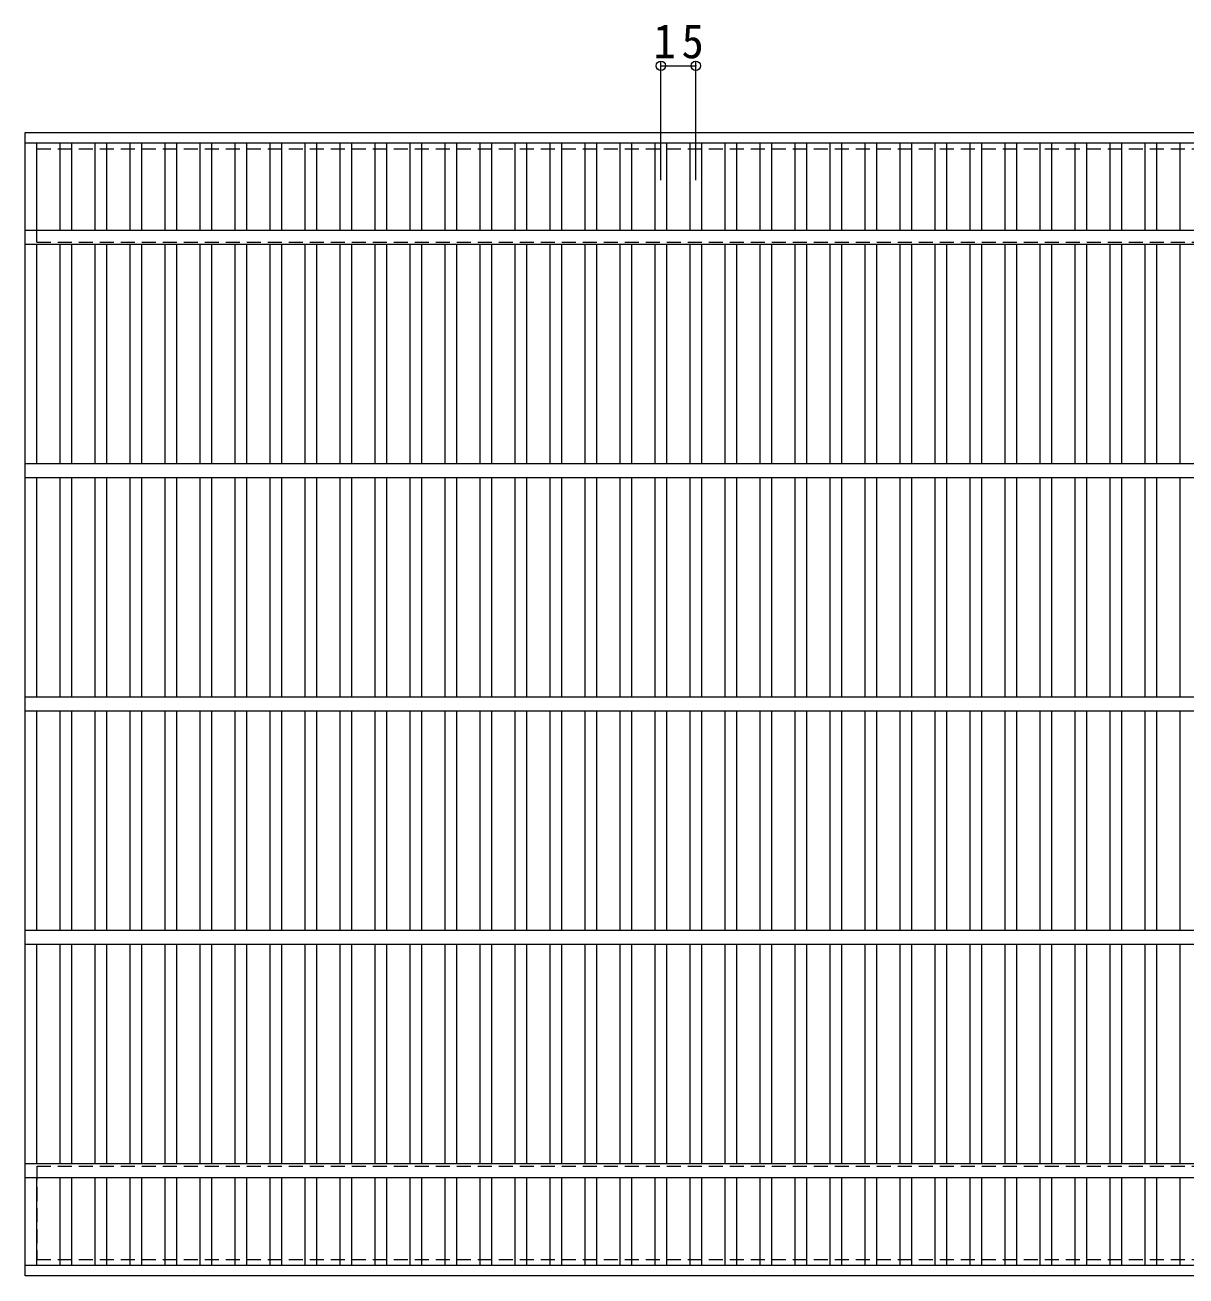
# Model space of a CAD drawing. Units: millimetres, scale not verified. Extents: x -803 to 874, y -683 to 641.
# Drawn here: x -801 to -303, y -20 to 516 of the extents above; entities that cross this region are included whole.
import ezdxf

# ---------------------------------------------------------------- set-up
doc = ezdxf.new("R2010")
doc.units = ezdxf.units.MM
doc.header["$LTSCALE"] = 5
doc.header["$PDMODE"] = 32
doc.header["$PDSIZE"] = 4
doc.linetypes.add('DASHED1', pattern=[1.8, 1.2, -0.6])
for name, color, linetype, lineweight in [('A-1_ピット', 2, 'Continuous', 9), ('A-2_蓋', 3, 'Continuous', 9), ('A-4_寸法', 7, 'Continuous', 9)]:
    doc.layers.add(name, color=color, linetype=linetype, lineweight=lineweight)
doc.styles.add('ＭＳ ゴシック', font='')
doc.styles.get('ＭＳ ゴシック').set_extended_font_data('MS Gothic')

msp = doc.modelspace()

# ---------------------------------------------------------------- linework, layer by layer
at = {"layer": 'A-1_ピット', "linetype": 'DASHED1'}
for p, q in [((-795.782, 422.662), (-795.782, 462.662)), ((-795.782, 462.662), (189.217, 462.662)), ((-795.782, 422.662), (189.217, 422.662)), ((-795.782, 26.662), (-795.782, -13.338)), ((-795.782, 26.662), (189.217, 26.662)), ((-795.782, -13.338), (189.217, -13.338))]:
    msp.add_line(p, q, dxfattribs=at)
at = {"layer": 'A-2_蓋'}
for p, q in [((-800.783, -20.338), (-800.783, 469.662)), ((-800.783, 469.662), (194.217, 469.662)), ((-800.783, 465.162), (194.217, 465.162)), ((-795.782, 427.662), (-795.782, 465.162)), ((-785.783, 427.662), (-785.783, 465.162)), ((-780.783, 427.662), (-780.783, 465.162)), ((-770.783, 427.662), (-770.783, 465.162)), ((-765.783, 427.662), (-765.783, 465.162)), ((-755.783, 427.662), (-755.783, 465.162)), ((-750.784, 427.662), (-750.784, 465.162)), ((-740.784, 427.662), (-740.784, 465.162)), ((-735.784, 427.662), (-735.784, 465.162)), ((-725.784, 427.662), (-725.784, 465.162)), ((-720.785, 427.662), (-720.785, 465.162)), ((-710.785, 427.662), (-710.785, 465.162)), ((-705.785, 427.662), (-705.785, 465.162)), ((-695.785, 427.662), (-695.785, 465.162)), ((-690.786, 427.662), (-690.786, 465.162)), ((-680.786, 427.662), (-680.786, 465.162)), ((-675.786, 427.662), (-675.786, 465.162)), ((-665.786, 427.662), (-665.786, 465.162)), ((-660.787, 427.662), (-660.787, 465.162)), ((-650.787, 427.662), (-650.787, 465.162)), ((-645.787, 427.662), (-645.787, 465.162)), ((-635.787, 427.662), (-635.787, 465.162)), ((-630.788, 427.662), (-630.788, 465.162)), ((-620.788, 427.662), (-620.788, 465.162)), ((-615.788, 427.662), (-615.788, 465.162)), ((-605.788, 427.662), (-605.788, 465.162)), ((-600.789, 427.662), (-600.789, 465.162)), ((-590.789, 427.662), (-590.789, 465.162)), ((-585.789, 427.662), (-585.789, 465.162)), ((-575.789, 427.662), (-575.789, 465.162)), ((-570.79, 427.662), (-570.79, 465.162)), ((-560.79, 427.662), (-560.79, 465.162)), ((-555.79, 427.662), (-555.79, 465.162)), ((-545.79, 427.662), (-545.79, 465.162)), ((-540.791, 427.662), (-540.791, 465.162)), ((-530.791, 427.662), (-530.791, 465.162)), ((-525.791, 427.662), (-525.791, 465.162)), ((-515.791, 427.662), (-515.791, 465.162)), ((-510.792, 427.662), (-510.792, 465.162)), ((-500.792, 427.662), (-500.792, 465.162)), ((-495.792, 427.662), (-495.792, 465.162)), ((-485.792, 427.662), (-485.792, 465.162)), ((-480.793, 427.662), (-480.793, 465.162)), ((-470.793, 427.662), (-470.793, 465.162)), ((-465.793, 427.662), (-465.793, 465.162)), ((-455.793, 427.662), (-455.793, 465.162)), ((-450.794, 427.662), (-450.794, 465.162)), ((-440.794, 427.662), (-440.794, 465.162)), ((-435.794, 427.662), (-435.794, 465.162)), ((-425.794, 427.662), (-425.794, 465.162)), ((-420.795, 427.662), (-420.795, 465.162)), ((-410.795, 427.662), (-410.795, 465.162)), ((-405.795, 427.662), (-405.795, 465.162)), ((-395.795, 427.662), (-395.795, 465.162)), ((-390.796, 427.662), (-390.796, 465.162)), ((-380.796, 427.662), (-380.796, 465.162)), ((-375.796, 427.662), (-375.796, 465.162)), ((-365.796, 427.662), (-365.796, 465.162)), ((-360.797, 427.662), (-360.797, 465.162)), ((-350.797, 427.662), (-350.797, 465.162)), ((-345.797, 427.662), (-345.797, 465.162)), ((-335.797, 427.662), (-335.797, 465.162)), ((-330.798, 427.662), (-330.798, 465.162)), ((-320.798, 427.662), (-320.798, 465.162)), ((-315.798, 427.662), (-315.798, 465.162)), ((-305.798, 427.662), (-305.798, 465.162)), ((194.217, 427.662), (-800.783, 427.662)), ((194.217, 421.662), (-800.783, 421.662)), ((-795.782, 327.662), (-795.782, 421.662)), ((-785.783, 327.662), (-785.783, 421.662)), ((-780.783, 327.662), (-780.783, 421.662)), ((-770.783, 327.662), (-770.783, 421.662)), ((-765.783, 327.662), (-765.783, 421.662)), ((-755.783, 327.662), (-755.783, 421.662)), ((-750.784, 327.662), (-750.784, 421.662)), ((-740.784, 327.662), (-740.784, 421.662)), ((-735.784, 327.662), (-735.784, 421.662)), ((-725.784, 327.662), (-725.784, 421.662)), ((-720.785, 327.662), (-720.785, 421.662)), ((-710.785, 327.662), (-710.785, 421.662)), ((-705.785, 327.662), (-705.785, 421.662)), ((-695.785, 327.662), (-695.785, 421.662)), ((-690.786, 327.662), (-690.786, 421.662)), ((-680.786, 327.662), (-680.786, 421.662)), ((-675.786, 327.662), (-675.786, 421.662)), ((-665.786, 327.662), (-665.786, 421.662)), ((-660.787, 327.662), (-660.787, 421.662)), ((-650.787, 327.662), (-650.787, 421.662)), ((-645.787, 327.662), (-645.787, 421.662)), ((-635.787, 327.662), (-635.787, 421.662)), ((-630.788, 327.662), (-630.788, 421.662)), ((-620.788, 327.662), (-620.788, 421.662)), ((-615.788, 327.662), (-615.788, 421.662)), ((-605.788, 327.662), (-605.788, 421.662)), ((-600.789, 327.662), (-600.789, 421.662)), ((-590.789, 327.662), (-590.789, 421.662)), ((-585.789, 327.662), (-585.789, 421.662)), ((-575.789, 327.662), (-575.789, 421.662)), ((-570.79, 327.662), (-570.79, 421.662)), ((-560.79, 327.662), (-560.79, 421.662)), ((-555.79, 327.662), (-555.79, 421.662)), ((-545.79, 327.662), (-545.79, 421.662)), ((-540.791, 327.662), (-540.791, 421.662)), ((-530.791, 327.662), (-530.791, 421.662)), ((-525.791, 327.662), (-525.791, 421.662)), ((-515.791, 327.662), (-515.791, 421.662)), ((-510.792, 327.662), (-510.792, 421.662)), ((-500.792, 327.662), (-500.792, 421.662)), ((-495.792, 327.662), (-495.792, 421.662)), ((-485.792, 327.662), (-485.792, 421.662)), ((-480.793, 327.662), (-480.793, 421.662)), ((-470.793, 327.662), (-470.793, 421.662)), ((-465.793, 327.662), (-465.793, 421.662)), ((-455.793, 327.662), (-455.793, 421.662)), ((-450.794, 327.662), (-450.794, 421.662)), ((-440.794, 327.662), (-440.794, 421.662)), ((-435.794, 327.662), (-435.794, 421.662)), ((-425.794, 327.662), (-425.794, 421.662)), ((-420.795, 327.662), (-420.795, 421.662)), ((-410.795, 327.662), (-410.795, 421.662)), ((-405.795, 327.662), (-405.795, 421.662)), ((-395.795, 327.662), (-395.795, 421.662)), ((-390.796, 327.662), (-390.796, 421.662)), ((-380.796, 327.662), (-380.796, 421.662)), ((-375.796, 327.662), (-375.796, 421.662)), ((-365.796, 327.662), (-365.796, 421.662)), ((-360.797, 327.662), (-360.797, 421.662)), ((-350.797, 327.662), (-350.797, 421.662)), ((-345.797, 327.662), (-345.797, 421.662)), ((-335.797, 327.662), (-335.797, 421.662)), ((-330.798, 327.662), (-330.798, 421.662)), ((-320.798, 327.662), (-320.798, 421.662)), ((-315.798, 327.662), (-315.798, 421.662)), ((-305.798, 327.662), (-305.798, 421.662)), ((194.217, 327.662), (-800.783, 327.662)), ((194.217, 321.662), (-800.783, 321.662)), ((-795.782, 227.662), (-795.782, 321.662)), ((-785.783, 227.662), (-785.783, 321.662)), ((-780.783, 227.662), (-780.783, 321.662)), ((-770.783, 227.662), (-770.783, 321.662)), ((-765.783, 227.662), (-765.783, 321.662)), ((-755.783, 227.662), (-755.783, 321.662)), ((-750.784, 227.662), (-750.784, 321.662)), ((-740.784, 227.662), (-740.784, 321.662)), ((-735.784, 227.662), (-735.784, 321.662)), ((-725.784, 227.662), (-725.784, 321.662)), ((-720.785, 227.662), (-720.785, 321.662)), ((-710.785, 227.662), (-710.785, 321.662)), ((-705.785, 227.662), (-705.785, 321.662)), ((-695.785, 227.662), (-695.785, 321.662)), ((-690.786, 227.662), (-690.786, 321.662)), ((-680.786, 227.662), (-680.786, 321.662)), ((-675.786, 227.662), (-675.786, 321.662)), ((-665.786, 227.662), (-665.786, 321.662)), ((-660.787, 227.662), (-660.787, 321.662)), ((-650.787, 227.662), (-650.787, 321.662)), ((-645.787, 227.662), (-645.787, 321.662)), ((-635.787, 227.662), (-635.787, 321.662)), ((-630.788, 227.662), (-630.788, 321.662)), ((-620.788, 227.662), (-620.788, 321.662)), ((-615.788, 227.662), (-615.788, 321.662)), ((-605.788, 227.662), (-605.788, 321.662)), ((-600.789, 227.662), (-600.789, 321.662)), ((-590.789, 227.662), (-590.789, 321.662)), ((-585.789, 227.662), (-585.789, 321.662)), ((-575.789, 227.662), (-575.789, 321.662)), ((-570.79, 227.662), (-570.79, 321.662)), ((-560.79, 227.662), (-560.79, 321.662)), ((-555.79, 227.662), (-555.79, 321.662)), ((-545.79, 227.662), (-545.79, 321.662)), ((-540.791, 227.662), (-540.791, 321.662)), ((-530.791, 227.662), (-530.791, 321.662)), ((-525.791, 227.662), (-525.791, 321.662)), ((-515.791, 227.662), (-515.791, 321.662)), ((-510.792, 227.662), (-510.792, 321.662)), ((-500.792, 227.662), (-500.792, 321.662)), ((-495.792, 227.662), (-495.792, 321.662)), ((-485.792, 227.662), (-485.792, 321.662)), ((-480.793, 227.662), (-480.793, 321.662)), ((-470.793, 227.662), (-470.793, 321.662)), ((-465.793, 227.662), (-465.793, 321.662)), ((-455.793, 227.662), (-455.793, 321.662)), ((-450.794, 227.662), (-450.794, 321.662)), ((-440.794, 227.662), (-440.794, 321.662)), ((-435.794, 227.662), (-435.794, 321.662)), ((-425.794, 227.662), (-425.794, 321.662)), ((-420.795, 227.662), (-420.795, 321.662)), ((-410.795, 227.662), (-410.795, 321.662)), ((-405.795, 227.662), (-405.795, 321.662)), ((-395.795, 227.662), (-395.795, 321.662)), ((-390.796, 227.662), (-390.796, 321.662)), ((-380.796, 227.662), (-380.796, 321.662)), ((-375.796, 227.662), (-375.796, 321.662)), ((-365.796, 227.662), (-365.796, 321.662)), ((-360.797, 227.662), (-360.797, 321.662)), ((-350.797, 227.662), (-350.797, 321.662)), ((-345.797, 227.662), (-345.797, 321.662)), ((-335.797, 227.662), (-335.797, 321.662)), ((-330.798, 227.662), (-330.798, 321.662)), ((-320.798, 227.662), (-320.798, 321.662)), ((-315.798, 227.662), (-315.798, 321.662)), ((-305.798, 227.662), (-305.798, 321.662)), ((194.217, 227.662), (-800.783, 227.662)), ((194.217, 221.662), (-800.783, 221.662)), ((-795.782, 127.662), (-795.782, 221.662)), ((-785.783, 127.662), (-785.783, 221.662)), ((-780.783, 127.662), (-780.783, 221.662)), ((-770.783, 127.662), (-770.783, 221.662)), ((-765.783, 127.662), (-765.783, 221.662)), ((-755.783, 127.662), (-755.783, 221.662)), ((-750.784, 127.662), (-750.784, 221.662)), ((-740.784, 127.662), (-740.784, 221.662)), ((-735.784, 127.662), (-735.784, 221.662)), ((-725.784, 127.662), (-725.784, 221.662)), ((-720.785, 127.662), (-720.785, 221.662)), ((-710.785, 127.662), (-710.785, 221.662)), ((-705.785, 127.662), (-705.785, 221.662)), ((-695.785, 127.662), (-695.785, 221.662)), ((-690.786, 127.662), (-690.786, 221.662)), ((-680.786, 127.662), (-680.786, 221.662)), ((-675.786, 127.662), (-675.786, 221.662)), ((-665.786, 127.662), (-665.786, 221.662)), ((-660.787, 127.662), (-660.787, 221.662)), ((-650.787, 127.662), (-650.787, 221.662)), ((-645.787, 127.662), (-645.787, 221.662)), ((-635.787, 127.662), (-635.787, 221.662)), ((-630.788, 127.662), (-630.788, 221.662)), ((-620.788, 127.662), (-620.788, 221.662)), ((-615.788, 127.662), (-615.788, 221.662)), ((-605.788, 127.662), (-605.788, 221.662)), ((-600.789, 127.662), (-600.789, 221.662)), ((-590.789, 127.662), (-590.789, 221.662)), ((-585.789, 127.662), (-585.789, 221.662)), ((-575.789, 127.662), (-575.789, 221.662)), ((-570.79, 127.662), (-570.79, 221.662)), ((-560.79, 127.662), (-560.79, 221.662)), ((-555.79, 127.662), (-555.79, 221.662)), ((-545.79, 127.662), (-545.79, 221.662)), ((-540.791, 127.662), (-540.791, 221.662)), ((-530.791, 127.662), (-530.791, 221.662)), ((-525.791, 127.662), (-525.791, 221.662)), ((-515.791, 127.662), (-515.791, 221.662)), ((-510.792, 127.662), (-510.792, 221.662)), ((-500.792, 127.662), (-500.792, 221.662)), ((-495.792, 127.662), (-495.792, 221.662)), ((-485.792, 127.662), (-485.792, 221.662)), ((-480.793, 127.662), (-480.793, 221.662)), ((-470.793, 127.662), (-470.793, 221.662)), ((-465.793, 127.662), (-465.793, 221.662)), ((-455.793, 127.662), (-455.793, 221.662)), ((-450.794, 127.662), (-450.794, 221.662)), ((-440.794, 127.662), (-440.794, 221.662)), ((-435.794, 127.662), (-435.794, 221.662)), ((-425.794, 127.662), (-425.794, 221.662)), ((-420.795, 127.662), (-420.795, 221.662)), ((-410.795, 127.662), (-410.795, 221.662)), ((-405.795, 127.662), (-405.795, 221.662)), ((-395.795, 127.662), (-395.795, 221.662)), ((-390.796, 127.662), (-390.796, 221.662)), ((-380.796, 127.662), (-380.796, 221.662)), ((-375.796, 127.662), (-375.796, 221.662)), ((-365.796, 127.662), (-365.796, 221.662)), ((-360.797, 127.662), (-360.797, 221.662)), ((-350.797, 127.662), (-350.797, 221.662)), ((-345.797, 127.662), (-345.797, 221.662)), ((-335.797, 127.662), (-335.797, 221.662)), ((-330.798, 127.662), (-330.798, 221.662)), ((-320.798, 127.662), (-320.798, 221.662)), ((-315.798, 127.662), (-315.798, 221.662)), ((-305.798, 127.662), (-305.798, 221.662)), ((194.217, 127.662), (-800.783, 127.662)), ((194.217, 121.662), (-800.783, 121.662)), ((-795.782, 27.662), (-795.782, 121.662)), ((-785.783, 27.662), (-785.783, 121.662)), ((-780.783, 27.662), (-780.783, 121.662)), ((-770.783, 27.662), (-770.783, 121.662)), ((-765.783, 27.662), (-765.783, 121.662)), ((-755.783, 27.662), (-755.783, 121.662)), ((-750.784, 27.662), (-750.784, 121.662)), ((-740.784, 27.662), (-740.784, 121.662)), ((-735.784, 27.662), (-735.784, 121.662)), ((-725.784, 27.662), (-725.784, 121.662)), ((-720.785, 27.662), (-720.785, 121.662)), ((-710.785, 27.662), (-710.785, 121.662)), ((-705.785, 27.662), (-705.785, 121.662)), ((-695.785, 27.662), (-695.785, 121.662)), ((-690.786, 27.662), (-690.786, 121.662)), ((-680.786, 27.662), (-680.786, 121.662)), ((-675.786, 27.662), (-675.786, 121.662)), ((-665.786, 27.662), (-665.786, 121.662)), ((-660.787, 27.662), (-660.787, 121.662)), ((-650.787, 27.662), (-650.787, 121.662)), ((-645.787, 27.662), (-645.787, 121.662)), ((-635.787, 27.662), (-635.787, 121.662)), ((-630.788, 27.662), (-630.788, 121.662)), ((-620.788, 27.662), (-620.788, 121.662)), ((-615.788, 27.662), (-615.788, 121.662)), ((-605.788, 27.662), (-605.788, 121.662)), ((-600.789, 27.662), (-600.789, 121.662)), ((-590.789, 27.662), (-590.789, 121.662)), ((-585.789, 27.662), (-585.789, 121.662)), ((-575.789, 27.662), (-575.789, 121.662)), ((-570.79, 27.662), (-570.79, 121.662)), ((-560.79, 27.662), (-560.79, 121.662)), ((-555.79, 27.662), (-555.79, 121.662)), ((-545.79, 27.662), (-545.79, 121.662)), ((-540.791, 27.662), (-540.791, 121.662)), ((-530.791, 27.662), (-530.791, 121.662)), ((-525.791, 27.662), (-525.791, 121.662)), ((-515.791, 27.662), (-515.791, 121.662)), ((-510.792, 27.662), (-510.792, 121.662)), ((-500.792, 27.662), (-500.792, 121.662)), ((-495.792, 27.662), (-495.792, 121.662)), ((-485.792, 27.662), (-485.792, 121.662)), ((-480.793, 27.662), (-480.793, 121.662)), ((-470.793, 27.662), (-470.793, 121.662)), ((-465.793, 27.662), (-465.793, 121.662)), ((-455.793, 27.662), (-455.793, 121.662)), ((-450.794, 27.662), (-450.794, 121.662)), ((-440.794, 27.662), (-440.794, 121.662)), ((-435.794, 27.662), (-435.794, 121.662)), ((-425.794, 27.662), (-425.794, 121.662)), ((-420.795, 27.662), (-420.795, 121.662)), ((-410.795, 27.662), (-410.795, 121.662)), ((-405.795, 27.662), (-405.795, 121.662)), ((-395.795, 27.662), (-395.795, 121.662)), ((-390.796, 27.662), (-390.796, 121.662)), ((-380.796, 27.662), (-380.796, 121.662)), ((-375.796, 27.662), (-375.796, 121.662)), ((-365.796, 27.662), (-365.796, 121.662)), ((-360.797, 27.662), (-360.797, 121.662)), ((-350.797, 27.662), (-350.797, 121.662)), ((-345.797, 27.662), (-345.797, 121.662)), ((-335.797, 27.662), (-335.797, 121.662)), ((-330.798, 27.662), (-330.798, 121.662)), ((-320.798, 27.662), (-320.798, 121.662)), ((-315.798, 27.662), (-315.798, 121.662)), ((-305.798, 27.662), (-305.798, 121.662)), ((194.217, 27.662), (-800.783, 27.662)), ((194.217, 21.662), (-800.783, 21.662)), ((-795.782, -15.838), (-795.782, 21.662)), ((-785.783, -15.838), (-785.783, 21.662)), ((-780.783, -15.838), (-780.783, 21.662)), ((-770.783, -15.838), (-770.783, 21.662)), ((-765.783, -15.838), (-765.783, 21.662)), ((-755.783, -15.838), (-755.783, 21.662)), ((-750.784, -15.838), (-750.784, 21.662)), ((-740.784, -15.838), (-740.784, 21.662)), ((-735.784, -15.838), (-735.784, 21.662)), ((-725.784, -15.838), (-725.784, 21.662)), ((-720.785, -15.838), (-720.785, 21.662)), ((-710.785, -15.838), (-710.785, 21.662)), ((-705.785, -15.838), (-705.785, 21.662)), ((-695.785, -15.838), (-695.785, 21.662)), ((-690.786, -15.838), (-690.786, 21.662)), ((-680.786, -15.838), (-680.786, 21.662)), ((-675.786, -15.838), (-675.786, 21.662)), ((-665.786, -15.838), (-665.786, 21.662)), ((-660.787, -15.838), (-660.787, 21.662)), ((-650.787, -15.838), (-650.787, 21.662)), ((-645.787, -15.838), (-645.787, 21.662)), ((-635.787, -15.838), (-635.787, 21.662)), ((-630.788, -15.838), (-630.788, 21.662)), ((-620.788, -15.838), (-620.788, 21.662)), ((-615.788, -15.838), (-615.788, 21.662)), ((-605.788, -15.838), (-605.788, 21.662)), ((-600.789, -15.838), (-600.789, 21.662)), ((-590.789, -15.838), (-590.789, 21.662)), ((-585.789, -15.838), (-585.789, 21.662)), ((-575.789, -15.838), (-575.789, 21.662)), ((-570.79, -15.838), (-570.79, 21.662)), ((-560.79, -15.838), (-560.79, 21.662)), ((-555.79, -15.838), (-555.79, 21.662)), ((-545.79, -15.838), (-545.79, 21.662)), ((-540.791, -15.838), (-540.791, 21.662)), ((-530.791, -15.838), (-530.791, 21.662)), ((-525.791, -15.838), (-525.791, 21.662)), ((-515.791, -15.838), (-515.791, 21.662)), ((-510.792, -15.838), (-510.792, 21.662)), ((-500.792, -15.838), (-500.792, 21.662)), ((-495.792, -15.838), (-495.792, 21.662)), ((-485.792, -15.838), (-485.792, 21.662)), ((-480.793, -15.838), (-480.793, 21.662)), ((-470.793, -15.838), (-470.793, 21.662)), ((-465.793, -15.838), (-465.793, 21.662)), ((-455.793, -15.838), (-455.793, 21.662)), ((-450.794, -15.838), (-450.794, 21.662)), ((-440.794, -15.838), (-440.794, 21.662)), ((-435.794, -15.838), (-435.794, 21.662)), ((-425.794, -15.838), (-425.794, 21.662)), ((-420.795, -15.838), (-420.795, 21.662)), ((-410.795, -15.838), (-410.795, 21.662)), ((-405.795, -15.838), (-405.795, 21.662)), ((-395.795, -15.838), (-395.795, 21.662)), ((-390.796, -15.838), (-390.796, 21.662)), ((-380.796, -15.838), (-380.796, 21.662)), ((-375.796, -15.838), (-375.796, 21.662)), ((-365.796, -15.838), (-365.796, 21.662)), ((-360.797, -15.838), (-360.797, 21.662)), ((-350.797, -15.838), (-350.797, 21.662)), ((-345.797, -15.838), (-345.797, 21.662)), ((-335.797, -15.838), (-335.797, 21.662)), ((-330.798, -15.838), (-330.798, 21.662)), ((-320.798, -15.838), (-320.798, 21.662)), ((-315.798, -15.838), (-315.798, 21.662)), ((-305.798, -15.838), (-305.798, 21.662)), ((194.217, -15.838), (-800.783, -15.838)), ((194.217, -20.338), (-800.783, -20.338))]:
    msp.add_line(p, q, dxfattribs=at)
at = {"layer": 'A-4_寸法'}
for p, q in [((-528.291, 449.276), (-528.291, 499.724)), ((-513.351, 449.276), (-513.351, 499.724)), ((-528.291, 498.224), (-513.351, 498.224))]:
    msp.add_line(p, q, dxfattribs=at)
for p in [(-528.291, 498.224), (-513.351, 498.224)]:
    msp.add_point(p, dxfattribs=at)

# ---------------------------------------------------------------- texts
at = {"layer": 'A-4_寸法', "color": 2, "insert": (-531.446, 501.224), "char_height": 14.66, "attachment_point": 7, "style": 'ＭＳ ゴシック'}
msp.add_mtext('\\T1.27;\\W0.95;15', dxfattribs=at)

doc.saveas('drawing.dxf')
